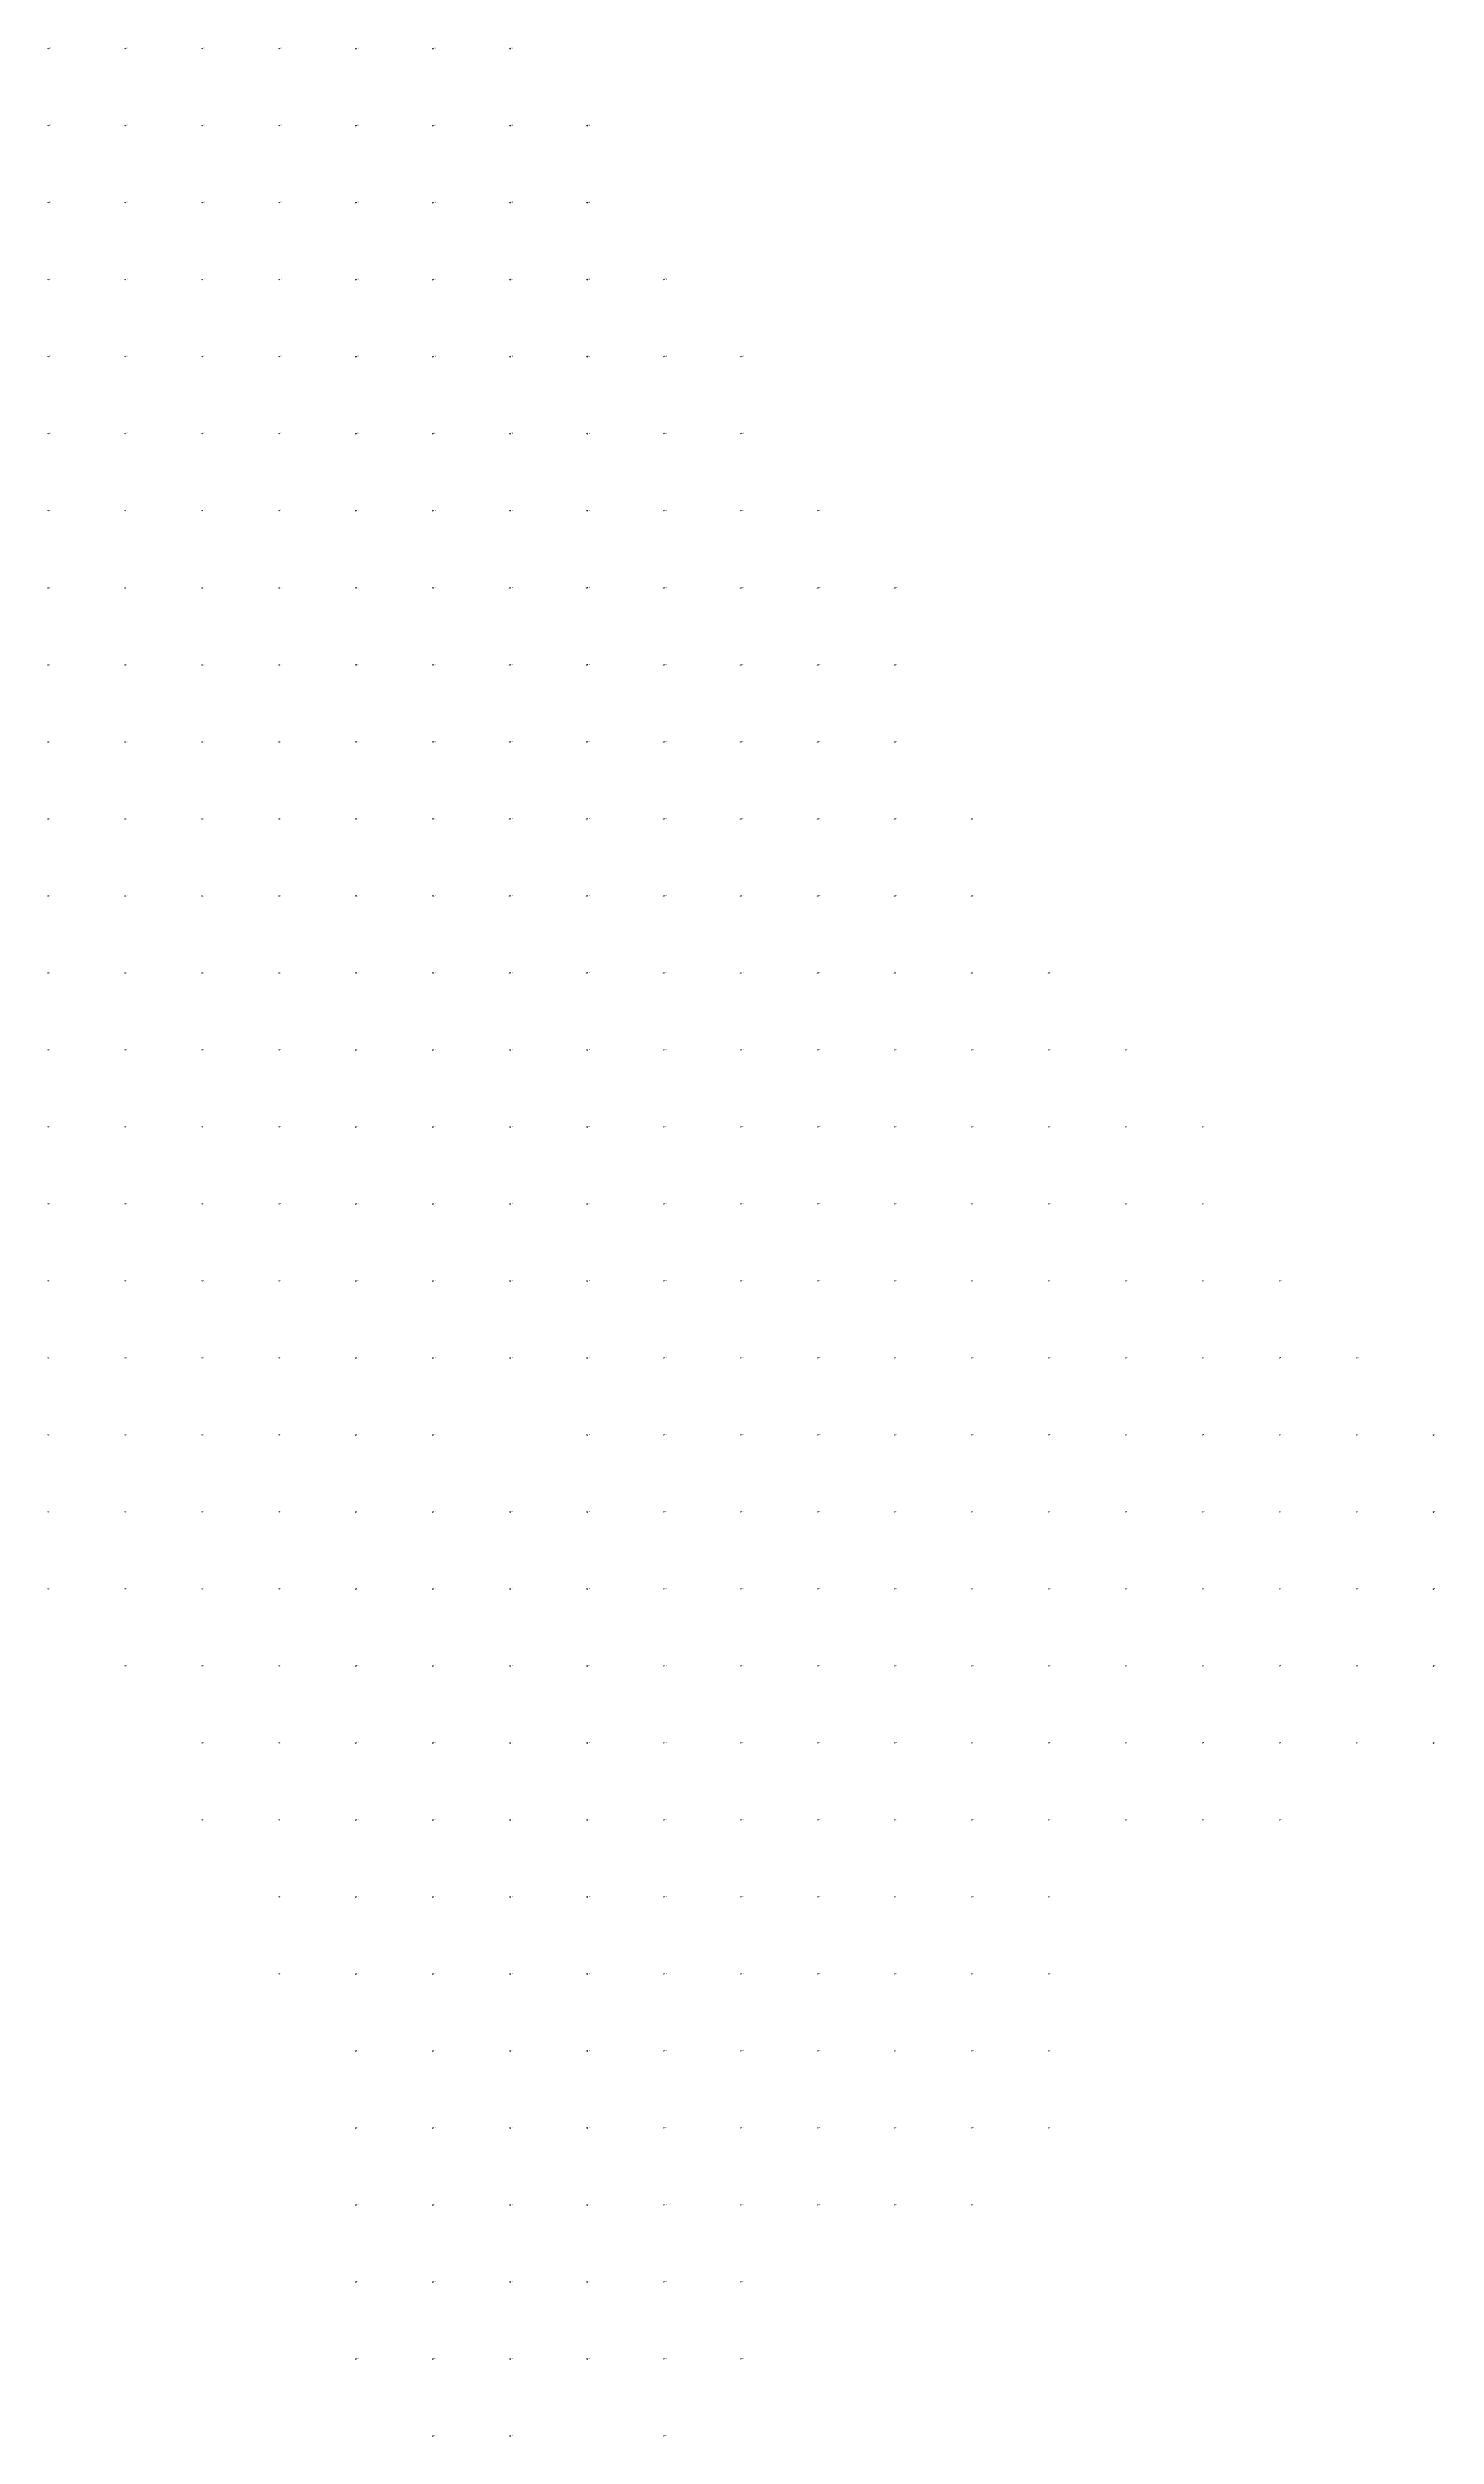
# Model space of a CAD drawing. Extents: x 509453 to 510064, y 5459426 to 5460067.
# Drawn here: x 509883.5 to 510063.8, y 5459426.5 to 5459736.6 of the extents above; entities that cross this region are included whole.
import ezdxf

# ---------------------------------------------------------------- set-up
doc = ezdxf.new("R2010")
doc.units = 0
doc.layers.add('Soundings', color=1, linetype='CONTINUOUS')

msp = doc.modelspace()

# ---------------------------------------------------------------- linework, layer by layer
at = {"layer": 'Soundings'}
for points in [[(509883.45, 5459736.45), (509883.5, 5459736.5), (509883.55, 5459736.45)], [(509893.45, 5459736.45), (509893.5, 5459736.5), (509893.55, 5459736.45)], [(509903.45, 5459736.45), (509903.5, 5459736.5), (509903.55, 5459736.45)], [(509913.45, 5459736.45), (509913.5, 5459736.5), (509913.55, 5459736.45)], [(509923.45, 5459736.45), (509923.5, 5459736.5), (509923.55, 5459736.45)], [(509933.45, 5459736.45), (509933.5, 5459736.5), (509933.55, 5459736.45)], [(509943.45, 5459736.45), (509943.5, 5459736.5), (509943.55, 5459736.45)], [(509883.45, 5459726.45), (509883.5, 5459726.5), (509883.55, 5459726.45)], [(509893.45, 5459726.45), (509893.5, 5459726.5), (509893.55, 5459726.45)], [(509903.45, 5459726.45), (509903.5, 5459726.5), (509903.55, 5459726.45)], [(509913.45, 5459726.45), (509913.5, 5459726.5), (509913.55, 5459726.45)], [(509923.45, 5459726.45), (509923.5, 5459726.5), (509923.55, 5459726.45)], [(509933.45, 5459726.45), (509933.5, 5459726.5), (509933.55, 5459726.45)], [(509943.45, 5459726.45), (509943.5, 5459726.5), (509943.55, 5459726.45)], [(509953.45, 5459726.45), (509953.5, 5459726.5), (509953.55, 5459726.45)], [(509883.45, 5459716.45), (509883.5, 5459716.5), (509883.55, 5459716.45)], [(509893.45, 5459716.45), (509893.5, 5459716.5), (509893.55, 5459716.45)], [(509903.45, 5459716.45), (509903.5, 5459716.5), (509903.55, 5459716.45)], [(509913.45, 5459716.45), (509913.5, 5459716.5), (509913.55, 5459716.45)], [(509923.45, 5459716.45), (509923.5, 5459716.5), (509923.55, 5459716.45)], [(509933.45, 5459716.45), (509933.5, 5459716.5), (509933.55, 5459716.45)], [(509943.45, 5459716.45), (509943.5, 5459716.5), (509943.55, 5459716.45)], [(509953.45, 5459716.45), (509953.5, 5459716.5), (509953.55, 5459716.45)], [(509883.45, 5459706.45), (509883.5, 5459706.5), (509883.55, 5459706.45)], [(509893.45, 5459706.45), (509893.5, 5459706.5), (509893.55, 5459706.45)], [(509903.45, 5459706.45), (509903.5, 5459706.5), (509903.55, 5459706.45)], [(509913.45, 5459706.45), (509913.5, 5459706.5), (509913.55, 5459706.45)], [(509923.45, 5459706.45), (509923.5, 5459706.5), (509923.55, 5459706.45)], [(509933.45, 5459706.45), (509933.5, 5459706.5), (509933.55, 5459706.45)], [(509943.45, 5459706.45), (509943.5, 5459706.5), (509943.55, 5459706.45)], [(509953.45, 5459706.45), (509953.5, 5459706.5), (509953.55, 5459706.45)], [(509963.45, 5459706.45), (509963.5, 5459706.5), (509963.55, 5459706.45)], [(509883.45, 5459696.45), (509883.5, 5459696.5), (509883.55, 5459696.45)], [(509893.45, 5459696.45), (509893.5, 5459696.5), (509893.55, 5459696.45)], [(509903.45, 5459696.45), (509903.5, 5459696.5), (509903.55, 5459696.45)], [(509913.45, 5459696.45), (509913.5, 5459696.5), (509913.55, 5459696.45)], [(509923.45, 5459696.45), (509923.5, 5459696.5), (509923.55, 5459696.45)], [(509933.45, 5459696.45), (509933.5, 5459696.5), (509933.55, 5459696.45)], [(509943.45, 5459696.45), (509943.5, 5459696.5), (509943.55, 5459696.45)], [(509953.45, 5459696.45), (509953.5, 5459696.5), (509953.55, 5459696.45)], [(509963.45, 5459696.45), (509963.5, 5459696.5), (509963.55, 5459696.45)], [(509973.45, 5459696.45), (509973.5, 5459696.5), (509973.55, 5459696.45)], [(509883.45, 5459686.45), (509883.5, 5459686.5), (509883.55, 5459686.45)], [(509893.45, 5459686.45), (509893.5, 5459686.5), (509893.55, 5459686.45)], [(509903.45, 5459686.45), (509903.5, 5459686.5), (509903.55, 5459686.45)], [(509913.45, 5459686.45), (509913.5, 5459686.5), (509913.55, 5459686.45)], [(509923.45, 5459686.45), (509923.5, 5459686.5), (509923.55, 5459686.45)], [(509933.45, 5459686.45), (509933.5, 5459686.5), (509933.55, 5459686.45)], [(509943.45, 5459686.45), (509943.5, 5459686.5), (509943.55, 5459686.45)], [(509953.45, 5459686.45), (509953.5, 5459686.5), (509953.55, 5459686.45)], [(509963.45, 5459686.45), (509963.5, 5459686.5), (509963.55, 5459686.45)], [(509973.45, 5459686.45), (509973.5, 5459686.5), (509973.55, 5459686.45)], [(509883.45, 5459676.45), (509883.5, 5459676.5), (509883.55, 5459676.45)], [(509893.45, 5459676.45), (509893.5, 5459676.5), (509893.55, 5459676.45)], [(509903.45, 5459676.45), (509903.5, 5459676.5), (509903.55, 5459676.45)], [(509913.45, 5459676.45), (509913.5, 5459676.5), (509913.55, 5459676.45)], [(509923.45, 5459676.45), (509923.5, 5459676.5), (509923.55, 5459676.45)], [(509933.45, 5459676.45), (509933.5, 5459676.5), (509933.55, 5459676.45)], [(509943.45, 5459676.45), (509943.5, 5459676.5), (509943.55, 5459676.45)], [(509953.45, 5459676.45), (509953.5, 5459676.5), (509953.55, 5459676.45)], [(509963.45, 5459676.45), (509963.5, 5459676.5), (509963.55, 5459676.45)], [(509973.45, 5459676.45), (509973.5, 5459676.5), (509973.55, 5459676.45)], [(509983.45, 5459676.45), (509983.5, 5459676.5), (509983.55, 5459676.45)], [(509883.45, 5459666.45), (509883.5, 5459666.5), (509883.55, 5459666.45)], [(509893.45, 5459666.45), (509893.5, 5459666.5), (509893.55, 5459666.45)], [(509903.45, 5459666.45), (509903.5, 5459666.5), (509903.55, 5459666.45)], [(509913.45, 5459666.45), (509913.5, 5459666.5), (509913.55, 5459666.45)], [(509923.45, 5459666.45), (509923.5, 5459666.5), (509923.55, 5459666.45)], [(509933.45, 5459666.45), (509933.5, 5459666.5), (509933.55, 5459666.45)], [(509943.45, 5459666.45), (509943.5, 5459666.5), (509943.55, 5459666.45)], [(509953.45, 5459666.45), (509953.5, 5459666.5), (509953.55, 5459666.45)], [(509963.45, 5459666.45), (509963.5, 5459666.5), (509963.55, 5459666.45)], [(509973.45, 5459666.45), (509973.5, 5459666.5), (509973.55, 5459666.45)], [(509983.45, 5459666.45), (509983.5, 5459666.5), (509983.55, 5459666.45)], [(509993.45, 5459666.45), (509993.5, 5459666.5), (509993.55, 5459666.45)], [(509883.45, 5459656.45), (509883.5, 5459656.5), (509883.55, 5459656.45)], [(509893.45, 5459656.45), (509893.5, 5459656.5), (509893.55, 5459656.45)], [(509903.45, 5459656.45), (509903.5, 5459656.5), (509903.55, 5459656.45)], [(509913.45, 5459656.45), (509913.5, 5459656.5), (509913.55, 5459656.45)], [(509923.45, 5459656.45), (509923.5, 5459656.5), (509923.55, 5459656.45)], [(509933.45, 5459656.45), (509933.5, 5459656.5), (509933.55, 5459656.45)], [(509943.45, 5459656.45), (509943.5, 5459656.5), (509943.55, 5459656.45)], [(509953.45, 5459656.45), (509953.5, 5459656.5), (509953.55, 5459656.45)], [(509963.45, 5459656.45), (509963.5, 5459656.5), (509963.55, 5459656.45)], [(509973.45, 5459656.45), (509973.5, 5459656.5), (509973.55, 5459656.45)], [(509983.45, 5459656.45), (509983.5, 5459656.5), (509983.55, 5459656.45)], [(509993.45, 5459656.45), (509993.5, 5459656.5), (509993.55, 5459656.45)], [(509883.45, 5459646.45), (509883.5, 5459646.5), (509883.55, 5459646.45)], [(509893.45, 5459646.45), (509893.5, 5459646.5), (509893.55, 5459646.45)], [(509903.45, 5459646.45), (509903.5, 5459646.5), (509903.55, 5459646.45)], [(509913.45, 5459646.45), (509913.5, 5459646.5), (509913.55, 5459646.45)], [(509923.45, 5459646.45), (509923.5, 5459646.5), (509923.55, 5459646.45)], [(509933.45, 5459646.45), (509933.5, 5459646.5), (509933.55, 5459646.45)], [(509943.45, 5459646.45), (509943.5, 5459646.5), (509943.55, 5459646.45)], [(509953.45, 5459646.45), (509953.5, 5459646.5), (509953.55, 5459646.45)], [(509963.45, 5459646.45), (509963.5, 5459646.5), (509963.55, 5459646.45)], [(509973.45, 5459646.45), (509973.5, 5459646.5), (509973.55, 5459646.45)], [(509983.45, 5459646.45), (509983.5, 5459646.5), (509983.55, 5459646.45)], [(509993.45, 5459646.45), (509993.5, 5459646.5), (509993.55, 5459646.45)], [(509883.45, 5459636.45), (509883.5, 5459636.5), (509883.55, 5459636.45)], [(509893.45, 5459636.45), (509893.5, 5459636.5), (509893.55, 5459636.45)], [(509903.45, 5459636.45), (509903.5, 5459636.5), (509903.55, 5459636.45)], [(509913.45, 5459636.45), (509913.5, 5459636.5), (509913.55, 5459636.45)], [(509923.45, 5459636.45), (509923.5, 5459636.5), (509923.55, 5459636.45)], [(509933.45, 5459636.45), (509933.5, 5459636.5), (509933.55, 5459636.45)], [(509943.45, 5459636.45), (509943.5, 5459636.5), (509943.55, 5459636.45)], [(509953.45, 5459636.45), (509953.5, 5459636.5), (509953.55, 5459636.45)], [(509963.45, 5459636.45), (509963.5, 5459636.5), (509963.55, 5459636.45)], [(509973.45, 5459636.45), (509973.5, 5459636.5), (509973.55, 5459636.45)], [(509983.45, 5459636.45), (509983.5, 5459636.5), (509983.55, 5459636.45)], [(509993.45, 5459636.45), (509993.5, 5459636.5), (509993.55, 5459636.45)], [(510003.45, 5459636.45), (510003.5, 5459636.5), (510003.55, 5459636.45)], [(509883.45, 5459626.45), (509883.5, 5459626.5), (509883.55, 5459626.45)], [(509893.45, 5459626.45), (509893.5, 5459626.5), (509893.55, 5459626.45)], [(509903.45, 5459626.45), (509903.5, 5459626.5), (509903.55, 5459626.45)], [(509913.45, 5459626.45), (509913.5, 5459626.5), (509913.55, 5459626.45)], [(509923.45, 5459626.45), (509923.5, 5459626.5), (509923.55, 5459626.45)], [(509933.45, 5459626.45), (509933.5, 5459626.5), (509933.55, 5459626.45)], [(509943.45, 5459626.45), (509943.5, 5459626.5), (509943.55, 5459626.45)], [(509953.45, 5459626.45), (509953.5, 5459626.5), (509953.55, 5459626.45)], [(509963.45, 5459626.45), (509963.5, 5459626.5), (509963.55, 5459626.45)], [(509973.45, 5459626.45), (509973.5, 5459626.5), (509973.55, 5459626.45)], [(509983.45, 5459626.45), (509983.5, 5459626.5), (509983.55, 5459626.45)], [(509993.45, 5459626.45), (509993.5, 5459626.5), (509993.55, 5459626.45)], [(510003.45, 5459626.45), (510003.5, 5459626.5), (510003.55, 5459626.45)], [(509883.45, 5459616.45), (509883.5, 5459616.5), (509883.55, 5459616.45)], [(509893.45, 5459616.45), (509893.5, 5459616.5), (509893.55, 5459616.45)], [(509903.45, 5459616.45), (509903.5, 5459616.5), (509903.55, 5459616.45)], [(509913.45, 5459616.45), (509913.5, 5459616.5), (509913.55, 5459616.45)], [(509923.45, 5459616.45), (509923.5, 5459616.5), (509923.55, 5459616.45)], [(509933.45, 5459616.45), (509933.5, 5459616.5), (509933.55, 5459616.45)], [(509943.45, 5459616.45), (509943.5, 5459616.5), (509943.55, 5459616.45)], [(509953.45, 5459616.45), (509953.5, 5459616.5), (509953.55, 5459616.45)], [(509963.45, 5459616.45), (509963.5, 5459616.5), (509963.55, 5459616.45)], [(509973.45, 5459616.45), (509973.5, 5459616.5), (509973.55, 5459616.45)], [(509983.45, 5459616.45), (509983.5, 5459616.5), (509983.55, 5459616.45)], [(509993.45, 5459616.45), (509993.5, 5459616.5), (509993.55, 5459616.45)], [(510003.45, 5459616.45), (510003.5, 5459616.5), (510003.55, 5459616.45)], [(510013.45, 5459616.45), (510013.5, 5459616.5), (510013.55, 5459616.45)], [(509883.45, 5459606.45), (509883.5, 5459606.5), (509883.55, 5459606.45)], [(509893.45, 5459606.45), (509893.5, 5459606.5), (509893.55, 5459606.45)], [(509903.45, 5459606.45), (509903.5, 5459606.5), (509903.55, 5459606.45)], [(509913.45, 5459606.45), (509913.5, 5459606.5), (509913.55, 5459606.45)], [(509923.45, 5459606.45), (509923.5, 5459606.5), (509923.55, 5459606.45)], [(509933.45, 5459606.45), (509933.5, 5459606.5), (509933.55, 5459606.45)], [(509943.45, 5459606.45), (509943.5, 5459606.5), (509943.55, 5459606.45)], [(509953.45, 5459606.45), (509953.5, 5459606.5), (509953.55, 5459606.45)], [(509963.45, 5459606.45), (509963.5, 5459606.5), (509963.55, 5459606.45)], [(509973.45, 5459606.45), (509973.5, 5459606.5), (509973.55, 5459606.45)], [(509983.45, 5459606.45), (509983.5, 5459606.5), (509983.55, 5459606.45)], [(509993.45, 5459606.45), (509993.5, 5459606.5), (509993.55, 5459606.45)], [(510003.45, 5459606.45), (510003.5, 5459606.5), (510003.55, 5459606.45)], [(510013.45, 5459606.45), (510013.5, 5459606.5), (510013.55, 5459606.45)], [(510023.45, 5459606.45), (510023.5, 5459606.5), (510023.55, 5459606.45)], [(509883.45, 5459596.45), (509883.5, 5459596.5), (509883.55, 5459596.45)], [(509893.45, 5459596.45), (509893.5, 5459596.5), (509893.55, 5459596.45)], [(509903.45, 5459596.45), (509903.5, 5459596.5), (509903.55, 5459596.45)], [(509913.45, 5459596.45), (509913.5, 5459596.5), (509913.55, 5459596.45)], [(509923.45, 5459596.45), (509923.5, 5459596.5), (509923.55, 5459596.45)], [(509933.45, 5459596.45), (509933.5, 5459596.5), (509933.55, 5459596.45)], [(509943.45, 5459596.45), (509943.5, 5459596.5), (509943.55, 5459596.45)], [(509953.45, 5459596.45), (509953.5, 5459596.5), (509953.55, 5459596.45)], [(509963.45, 5459596.45), (509963.5, 5459596.5), (509963.55, 5459596.45)], [(509973.45, 5459596.45), (509973.5, 5459596.5), (509973.55, 5459596.45)], [(509983.45, 5459596.45), (509983.5, 5459596.5), (509983.55, 5459596.45)], [(509993.45, 5459596.45), (509993.5, 5459596.5), (509993.55, 5459596.45)], [(510003.45, 5459596.45), (510003.5, 5459596.5), (510003.55, 5459596.45)], [(510013.45, 5459596.45), (510013.5, 5459596.5), (510013.55, 5459596.45)], [(510023.45, 5459596.45), (510023.5, 5459596.5), (510023.55, 5459596.45)], [(510033.45, 5459596.45), (510033.5, 5459596.5), (510033.55, 5459596.45)], [(509883.45, 5459586.45), (509883.5, 5459586.5), (509883.55, 5459586.45)], [(509893.45, 5459586.45), (509893.5, 5459586.5), (509893.55, 5459586.45)], [(509903.45, 5459586.45), (509903.5, 5459586.5), (509903.55, 5459586.45)], [(509913.45, 5459586.45), (509913.5, 5459586.5), (509913.55, 5459586.45)], [(509923.45, 5459586.45), (509923.5, 5459586.5), (509923.55, 5459586.45)], [(509933.45, 5459586.45), (509933.5, 5459586.5), (509933.55, 5459586.45)], [(509943.45, 5459586.45), (509943.5, 5459586.5), (509943.55, 5459586.45)], [(509953.45, 5459586.45), (509953.5, 5459586.5), (509953.55, 5459586.45)], [(509963.45, 5459586.45), (509963.5, 5459586.5), (509963.55, 5459586.45)], [(509973.45, 5459586.45), (509973.5, 5459586.5), (509973.55, 5459586.45)], [(509983.45, 5459586.45), (509983.5, 5459586.5), (509983.55, 5459586.45)], [(509993.45, 5459586.45), (509993.5, 5459586.5), (509993.55, 5459586.45)], [(510003.45, 5459586.45), (510003.5, 5459586.5), (510003.55, 5459586.45)], [(510013.45, 5459586.45), (510013.5, 5459586.5), (510013.55, 5459586.45)], [(510023.45, 5459586.45), (510023.5, 5459586.5), (510023.55, 5459586.45)], [(510033.45, 5459586.45), (510033.5, 5459586.5), (510033.55, 5459586.45)], [(509883.45, 5459576.45), (509883.5, 5459576.5), (509883.55, 5459576.45)], [(509893.45, 5459576.45), (509893.5, 5459576.5), (509893.55, 5459576.45)], [(509903.45, 5459576.45), (509903.5, 5459576.5), (509903.55, 5459576.45)], [(509913.45, 5459576.45), (509913.5, 5459576.5), (509913.55, 5459576.45)], [(509923.45, 5459576.45), (509923.5, 5459576.5), (509923.55, 5459576.45)], [(509933.45, 5459576.45), (509933.5, 5459576.5), (509933.55, 5459576.45)], [(509943.45, 5459576.45), (509943.5, 5459576.5), (509943.55, 5459576.45)], [(509953.45, 5459576.45), (509953.5, 5459576.5), (509953.55, 5459576.45)], [(509963.45, 5459576.45), (509963.5, 5459576.5), (509963.55, 5459576.45)], [(509973.45, 5459576.45), (509973.5, 5459576.5), (509973.55, 5459576.45)], [(509983.45, 5459576.45), (509983.5, 5459576.5), (509983.55, 5459576.45)], [(509993.45, 5459576.45), (509993.5, 5459576.5), (509993.55, 5459576.45)], [(510003.45, 5459576.45), (510003.5, 5459576.5), (510003.55, 5459576.45)], [(510013.45, 5459576.45), (510013.5, 5459576.5), (510013.55, 5459576.45)], [(510023.45, 5459576.45), (510023.5, 5459576.5), (510023.55, 5459576.45)], [(510033.45, 5459576.45), (510033.5, 5459576.5), (510033.55, 5459576.45)], [(510043.45, 5459576.45), (510043.5, 5459576.5), (510043.55, 5459576.45)], [(509883.45, 5459566.45), (509883.5, 5459566.5), (509883.55, 5459566.45)], [(509893.45, 5459566.45), (509893.5, 5459566.5), (509893.55, 5459566.45)], [(509903.45, 5459566.45), (509903.5, 5459566.5), (509903.55, 5459566.45)], [(509913.45, 5459566.45), (509913.5, 5459566.5), (509913.55, 5459566.45)], [(509923.45, 5459566.45), (509923.5, 5459566.5), (509923.55, 5459566.45)], [(509933.45, 5459566.45), (509933.5, 5459566.5), (509933.55, 5459566.45)], [(509943.45, 5459566.45), (509943.5, 5459566.5), (509943.55, 5459566.45)], [(509953.45, 5459566.45), (509953.5, 5459566.5), (509953.55, 5459566.45)], [(509963.45, 5459566.45), (509963.5, 5459566.5), (509963.55, 5459566.45)], [(509973.45, 5459566.45), (509973.5, 5459566.5), (509973.55, 5459566.45)], [(509983.45, 5459566.45), (509983.5, 5459566.5), (509983.55, 5459566.45)], [(509993.45, 5459566.45), (509993.5, 5459566.5), (509993.55, 5459566.45)], [(510003.45, 5459566.45), (510003.5, 5459566.5), (510003.55, 5459566.45)], [(510013.45, 5459566.45), (510013.5, 5459566.5), (510013.55, 5459566.45)], [(510023.45, 5459566.45), (510023.5, 5459566.5), (510023.55, 5459566.45)], [(510033.45, 5459566.45), (510033.5, 5459566.5), (510033.55, 5459566.45)], [(510043.45, 5459566.45), (510043.5, 5459566.5), (510043.55, 5459566.45)], [(510053.45, 5459566.45), (510053.5, 5459566.5), (510053.55, 5459566.45)], [(509883.45, 5459556.45), (509883.5, 5459556.5), (509883.55, 5459556.45)], [(509893.45, 5459556.45), (509893.5, 5459556.5), (509893.55, 5459556.45)], [(509903.45, 5459556.45), (509903.5, 5459556.5), (509903.55, 5459556.45)], [(509913.45, 5459556.45), (509913.5, 5459556.5), (509913.55, 5459556.45)], [(509923.45, 5459556.45), (509923.5, 5459556.5), (509923.55, 5459556.45)], [(509933.45, 5459556.45), (509933.5, 5459556.5), (509933.55, 5459556.45)], [(509953.45, 5459556.45), (509953.5, 5459556.5), (509953.55, 5459556.45)], [(509963.45, 5459556.45), (509963.5, 5459556.5), (509963.55, 5459556.45)], [(509973.45, 5459556.45), (509973.5, 5459556.5), (509973.55, 5459556.45)], [(509983.45, 5459556.45), (509983.5, 5459556.5), (509983.55, 5459556.45)], [(509993.45, 5459556.45), (509993.5, 5459556.5), (509993.55, 5459556.45)], [(510003.45, 5459556.45), (510003.5, 5459556.5), (510003.55, 5459556.45)], [(510013.45, 5459556.45), (510013.5, 5459556.5), (510013.55, 5459556.45)], [(510023.45, 5459556.45), (510023.5, 5459556.5), (510023.55, 5459556.45)], [(510033.45, 5459556.45), (510033.5, 5459556.5), (510033.55, 5459556.45)], [(510043.45, 5459556.45), (510043.5, 5459556.5), (510043.55, 5459556.45)], [(510053.45, 5459556.45), (510053.5, 5459556.5), (510053.55, 5459556.45)], [(510063.45, 5459556.45), (510063.5, 5459556.5), (510063.55, 5459556.45)], [(509883.45, 5459546.45), (509883.5, 5459546.5), (509883.55, 5459546.45)], [(509893.45, 5459546.45), (509893.5, 5459546.5), (509893.55, 5459546.45)], [(509903.45, 5459546.45), (509903.5, 5459546.5), (509903.55, 5459546.45)], [(509913.45, 5459546.45), (509913.5, 5459546.5), (509913.55, 5459546.45)], [(509923.45, 5459546.45), (509923.5, 5459546.5), (509923.55, 5459546.45)], [(509933.45, 5459546.45), (509933.5, 5459546.5), (509933.55, 5459546.45)], [(509943.45, 5459546.45), (509943.5, 5459546.5), (509943.55, 5459546.45)], [(509953.45, 5459546.45), (509953.5, 5459546.5), (509953.55, 5459546.45)], [(509963.45, 5459546.45), (509963.5, 5459546.5), (509963.55, 5459546.45)], [(509973.45, 5459546.45), (509973.5, 5459546.5), (509973.55, 5459546.45)], [(509983.45, 5459546.45), (509983.5, 5459546.5), (509983.55, 5459546.45)], [(509993.45, 5459546.45), (509993.5, 5459546.5), (509993.55, 5459546.45)], [(510003.45, 5459546.45), (510003.5, 5459546.5), (510003.55, 5459546.45)], [(510013.45, 5459546.45), (510013.5, 5459546.5), (510013.55, 5459546.45)], [(510023.45, 5459546.45), (510023.5, 5459546.5), (510023.55, 5459546.45)], [(510033.45, 5459546.45), (510033.5, 5459546.5), (510033.55, 5459546.45)], [(510043.45, 5459546.45), (510043.5, 5459546.5), (510043.55, 5459546.45)], [(510053.45, 5459546.45), (510053.5, 5459546.5), (510053.55, 5459546.45)], [(510063.45, 5459546.45), (510063.5, 5459546.5), (510063.55, 5459546.45)], [(509883.45, 5459536.45), (509883.5, 5459536.5), (509883.55, 5459536.45)], [(509893.45, 5459536.45), (509893.5, 5459536.5), (509893.55, 5459536.45)], [(509903.45, 5459536.45), (509903.5, 5459536.5), (509903.55, 5459536.45)], [(509913.45, 5459536.45), (509913.5, 5459536.5), (509913.55, 5459536.45)], [(509923.45, 5459536.45), (509923.5, 5459536.5), (509923.55, 5459536.45)], [(509933.45, 5459536.45), (509933.5, 5459536.5), (509933.55, 5459536.45)], [(509943.45, 5459536.45), (509943.5, 5459536.5), (509943.55, 5459536.45)], [(509953.45, 5459536.45), (509953.5, 5459536.5), (509953.55, 5459536.45)], [(509963.45, 5459536.45), (509963.5, 5459536.5), (509963.55, 5459536.45)], [(509973.45, 5459536.45), (509973.5, 5459536.5), (509973.55, 5459536.45)], [(509983.45, 5459536.45), (509983.5, 5459536.5), (509983.55, 5459536.45)], [(509993.45, 5459536.45), (509993.5, 5459536.5), (509993.55, 5459536.45)], [(510003.45, 5459536.45), (510003.5, 5459536.5), (510003.55, 5459536.45)], [(510013.45, 5459536.45), (510013.5, 5459536.5), (510013.55, 5459536.45)], [(510023.45, 5459536.45), (510023.5, 5459536.5), (510023.55, 5459536.45)], [(510033.45, 5459536.45), (510033.5, 5459536.5), (510033.55, 5459536.45)], [(510043.45, 5459536.45), (510043.5, 5459536.5), (510043.55, 5459536.45)], [(510053.45, 5459536.45), (510053.5, 5459536.5), (510053.55, 5459536.45)], [(510063.45, 5459536.45), (510063.5, 5459536.5), (510063.55, 5459536.45)], [(509893.45, 5459526.45), (509893.5, 5459526.5), (509893.55, 5459526.45)], [(509903.45, 5459526.45), (509903.5, 5459526.5), (509903.55, 5459526.45)], [(509913.45, 5459526.45), (509913.5, 5459526.5), (509913.55, 5459526.45)], [(509923.45, 5459526.45), (509923.5, 5459526.5), (509923.55, 5459526.45)], [(509933.45, 5459526.45), (509933.5, 5459526.5), (509933.55, 5459526.45)], [(509943.45, 5459526.45), (509943.5, 5459526.5), (509943.55, 5459526.45)], [(509953.45, 5459526.45), (509953.5, 5459526.5), (509953.55, 5459526.45)], [(509963.45, 5459526.45), (509963.5, 5459526.5), (509963.55, 5459526.45)], [(509973.45, 5459526.45), (509973.5, 5459526.5), (509973.55, 5459526.45)], [(509983.45, 5459526.45), (509983.5, 5459526.5), (509983.55, 5459526.45)], [(509993.45, 5459526.45), (509993.5, 5459526.5), (509993.55, 5459526.45)], [(510003.45, 5459526.45), (510003.5, 5459526.5), (510003.55, 5459526.45)], [(510013.45, 5459526.45), (510013.5, 5459526.5), (510013.55, 5459526.45)], [(510023.45, 5459526.45), (510023.5, 5459526.5), (510023.55, 5459526.45)], [(510033.45, 5459526.45), (510033.5, 5459526.5), (510033.55, 5459526.45)], [(510043.45, 5459526.45), (510043.5, 5459526.5), (510043.55, 5459526.45)], [(510053.45, 5459526.45), (510053.5, 5459526.5), (510053.55, 5459526.45)], [(510063.45, 5459526.45), (510063.5, 5459526.5), (510063.55, 5459526.45)], [(509903.45, 5459516.45), (509903.5, 5459516.5), (509903.55, 5459516.45)], [(509913.45, 5459516.45), (509913.5, 5459516.5), (509913.55, 5459516.45)], [(509923.45, 5459516.45), (509923.5, 5459516.5), (509923.55, 5459516.45)], [(509933.45, 5459516.45), (509933.5, 5459516.5), (509933.55, 5459516.45)], [(509943.45, 5459516.45), (509943.5, 5459516.5), (509943.55, 5459516.45)], [(509953.45, 5459516.45), (509953.5, 5459516.5), (509953.55, 5459516.45)], [(509963.45, 5459516.45), (509963.5, 5459516.5), (509963.55, 5459516.45)], [(509973.45, 5459516.45), (509973.5, 5459516.5), (509973.55, 5459516.45)], [(509983.45, 5459516.45), (509983.5, 5459516.5), (509983.55, 5459516.45)], [(509993.45, 5459516.45), (509993.5, 5459516.5), (509993.55, 5459516.45)], [(510003.45, 5459516.45), (510003.5, 5459516.5), (510003.55, 5459516.45)], [(510013.45, 5459516.45), (510013.5, 5459516.5), (510013.55, 5459516.45)], [(510023.45, 5459516.45), (510023.5, 5459516.5), (510023.55, 5459516.45)], [(510033.45, 5459516.45), (510033.5, 5459516.5), (510033.55, 5459516.45)], [(510043.45, 5459516.45), (510043.5, 5459516.5), (510043.55, 5459516.45)], [(510053.45, 5459516.45), (510053.5, 5459516.5), (510053.55, 5459516.45)], [(510063.45, 5459516.45), (510063.5, 5459516.5), (510063.55, 5459516.45)], [(509903.45, 5459506.45), (509903.5, 5459506.5), (509903.55, 5459506.45)], [(509913.45, 5459506.45), (509913.5, 5459506.5), (509913.55, 5459506.45)], [(509923.45, 5459506.45), (509923.5, 5459506.5), (509923.55, 5459506.45)], [(509933.45, 5459506.45), (509933.5, 5459506.5), (509933.55, 5459506.45)], [(509943.45, 5459506.45), (509943.5, 5459506.5), (509943.55, 5459506.45)], [(509953.45, 5459506.45), (509953.5, 5459506.5), (509953.55, 5459506.45)], [(509963.45, 5459506.45), (509963.5, 5459506.5), (509963.55, 5459506.45)], [(509973.45, 5459506.45), (509973.5, 5459506.5), (509973.55, 5459506.45)], [(509983.45, 5459506.45), (509983.5, 5459506.5), (509983.55, 5459506.45)], [(509993.45, 5459506.45), (509993.5, 5459506.5), (509993.55, 5459506.45)], [(510003.45, 5459506.45), (510003.5, 5459506.5), (510003.55, 5459506.45)], [(510013.45, 5459506.45), (510013.5, 5459506.5), (510013.55, 5459506.45)], [(510023.45, 5459506.45), (510023.5, 5459506.5), (510023.55, 5459506.45)], [(510033.45, 5459506.45), (510033.5, 5459506.5), (510033.55, 5459506.45)], [(510043.45, 5459506.45), (510043.5, 5459506.5), (510043.55, 5459506.45)], [(509913.45, 5459496.45), (509913.5, 5459496.5), (509913.55, 5459496.45)], [(509923.45, 5459496.45), (509923.5, 5459496.5), (509923.55, 5459496.45)], [(509933.45, 5459496.45), (509933.5, 5459496.5), (509933.55, 5459496.45)], [(509943.45, 5459496.45), (509943.5, 5459496.5), (509943.55, 5459496.45)], [(509953.45, 5459496.45), (509953.5, 5459496.5), (509953.55, 5459496.45)], [(509963.45, 5459496.45), (509963.5, 5459496.5), (509963.55, 5459496.45)], [(509973.45, 5459496.45), (509973.5, 5459496.5), (509973.55, 5459496.45)], [(509983.45, 5459496.45), (509983.5, 5459496.5), (509983.55, 5459496.45)], [(509993.45, 5459496.45), (509993.5, 5459496.5), (509993.55, 5459496.45)], [(510003.45, 5459496.45), (510003.5, 5459496.5), (510003.55, 5459496.45)], [(510013.45, 5459496.45), (510013.5, 5459496.5), (510013.55, 5459496.45)], [(509913.45, 5459486.45), (509913.5, 5459486.5), (509913.55, 5459486.45)], [(509923.45, 5459486.45), (509923.5, 5459486.5), (509923.55, 5459486.45)], [(509933.45, 5459486.45), (509933.5, 5459486.5), (509933.55, 5459486.45)], [(509943.45, 5459486.45), (509943.5, 5459486.5), (509943.55, 5459486.45)], [(509953.45, 5459486.45), (509953.5, 5459486.5), (509953.55, 5459486.45)], [(509963.45, 5459486.45), (509963.5, 5459486.5), (509963.55, 5459486.45)], [(509973.45, 5459486.45), (509973.5, 5459486.5), (509973.55, 5459486.45)], [(509983.45, 5459486.45), (509983.5, 5459486.5), (509983.55, 5459486.45)], [(509993.45, 5459486.45), (509993.5, 5459486.5), (509993.55, 5459486.45)], [(510003.45, 5459486.45), (510003.5, 5459486.5), (510003.55, 5459486.45)], [(510013.45, 5459486.45), (510013.5, 5459486.5), (510013.55, 5459486.45)], [(509923.45, 5459476.45), (509923.5, 5459476.5), (509923.55, 5459476.45)], [(509933.45, 5459476.45), (509933.5, 5459476.5), (509933.55, 5459476.45)], [(509943.45, 5459476.45), (509943.5, 5459476.5), (509943.55, 5459476.45)], [(509953.45, 5459476.45), (509953.5, 5459476.5), (509953.55, 5459476.45)], [(509963.45, 5459476.45), (509963.5, 5459476.5), (509963.55, 5459476.45)], [(509973.45, 5459476.45), (509973.5, 5459476.5), (509973.55, 5459476.45)], [(509983.45, 5459476.45), (509983.5, 5459476.5), (509983.55, 5459476.45)], [(509993.45, 5459476.45), (509993.5, 5459476.5), (509993.55, 5459476.45)], [(510003.45, 5459476.45), (510003.5, 5459476.5), (510003.55, 5459476.45)], [(510013.45, 5459476.45), (510013.5, 5459476.5), (510013.55, 5459476.45)], [(509923.45, 5459466.45), (509923.5, 5459466.5), (509923.55, 5459466.45)], [(509933.45, 5459466.45), (509933.5, 5459466.5), (509933.55, 5459466.45)], [(509943.45, 5459466.45), (509943.5, 5459466.5), (509943.55, 5459466.45)], [(509953.45, 5459466.45), (509953.5, 5459466.5), (509953.55, 5459466.45)], [(509963.45, 5459466.45), (509963.5, 5459466.5), (509963.55, 5459466.45)], [(509973.45, 5459466.45), (509973.5, 5459466.5), (509973.55, 5459466.45)], [(509983.45, 5459466.45), (509983.5, 5459466.5), (509983.55, 5459466.45)], [(509993.45, 5459466.45), (509993.5, 5459466.5), (509993.55, 5459466.45)], [(510003.45, 5459466.45), (510003.5, 5459466.5), (510003.55, 5459466.45)], [(510013.45, 5459466.45), (510013.5, 5459466.5), (510013.55, 5459466.45)], [(509923.45, 5459456.45), (509923.5, 5459456.5), (509923.55, 5459456.45)], [(509933.45, 5459456.45), (509933.5, 5459456.5), (509933.55, 5459456.45)], [(509943.45, 5459456.45), (509943.5, 5459456.5), (509943.55, 5459456.45)], [(509953.45, 5459456.45), (509953.5, 5459456.5), (509953.55, 5459456.45)], [(509963.45, 5459456.45), (509963.5, 5459456.5), (509963.55, 5459456.45)], [(509973.45, 5459456.45), (509973.5, 5459456.5), (509973.55, 5459456.45)], [(509983.45, 5459456.45), (509983.5, 5459456.5), (509983.55, 5459456.45)], [(509993.45, 5459456.45), (509993.5, 5459456.5), (509993.55, 5459456.45)], [(510003.45, 5459456.45), (510003.5, 5459456.5), (510003.55, 5459456.45)], [(509923.45, 5459446.45), (509923.5, 5459446.5), (509923.55, 5459446.45)], [(509933.45, 5459446.45), (509933.5, 5459446.5), (509933.55, 5459446.45)], [(509943.45, 5459446.45), (509943.5, 5459446.5), (509943.55, 5459446.45)], [(509953.45, 5459446.45), (509953.5, 5459446.5), (509953.55, 5459446.45)], [(509963.45, 5459446.45), (509963.5, 5459446.5), (509963.55, 5459446.45)], [(509973.45, 5459446.45), (509973.5, 5459446.5), (509973.55, 5459446.45)], [(509923.45, 5459436.45), (509923.5, 5459436.5), (509923.55, 5459436.45)], [(509933.45, 5459436.45), (509933.5, 5459436.5), (509933.55, 5459436.45)], [(509943.45, 5459436.45), (509943.5, 5459436.5), (509943.55, 5459436.45)], [(509953.45, 5459436.45), (509953.5, 5459436.5), (509953.55, 5459436.45)], [(509963.45, 5459436.45), (509963.5, 5459436.5), (509963.55, 5459436.45)], [(509973.45, 5459436.45), (509973.5, 5459436.5), (509973.55, 5459436.45)], [(509933.45, 5459426.45), (509933.5, 5459426.5), (509933.55, 5459426.45)], [(509943.45, 5459426.45), (509943.5, 5459426.5), (509943.55, 5459426.45)], [(509963.45, 5459426.45), (509963.5, 5459426.5), (509963.55, 5459426.45)]]:
    msp.add_lwpolyline(points, dxfattribs=at)

# ---------------------------------------------------------------- texts
for s, p in [('14.70', (509883.5, 5459736.5, 14.7)), ('14.80', (509893.5, 5459736.5, 14.8)), ('14.55', (509903.5, 5459736.5, 14.55)), ('14.30', (509913.5, 5459736.5, 14.3)), ('14.45', (509923.5, 5459736.5, 14.45)), ('14.70', (509933.5, 5459736.5, 14.7)), ('12.50', (509943.5, 5459736.5, 12.5)), ('14.65', (509883.5, 5459726.5, 14.65)), ('14.85', (509893.5, 5459726.5, 14.85)), ('14.70', (509903.5, 5459726.5, 14.7)), ('14.55', (509913.5, 5459726.5, 14.55)), ('14.35', (509923.5, 5459726.5, 14.35)), ('14.20', (509933.5, 5459726.5, 14.2)), ('12.25', (509943.5, 5459726.5, 12.25)), ('11.95', (509953.5, 5459726.5, 11.95)), ('14.85', (509883.5, 5459716.5, 14.85)), ('14.60', (509893.5, 5459716.5, 14.6)), ('14.35', (509903.5, 5459716.5, 14.35)), ('14.60', (509913.5, 5459716.5, 14.6)), ('14.50', (509923.5, 5459716.5, 14.5)), ('14.25', (509933.5, 5459716.5, 14.25)), ('12.65', (509943.5, 5459716.5, 12.65)), ('11.65', (509953.5, 5459716.5, 11.65)), ('14.45', (509883.5, 5459706.5, 14.45)), ('14.45', (509893.5, 5459706.5, 14.45)), ('14.45', (509903.5, 5459706.5, 14.45)), ('14.40', (509913.5, 5459706.5, 14.4)), ('14.55', (509923.5, 5459706.5, 14.55)), ('12.30', (509933.5, 5459706.5, 12.3)), ('12.30', (509943.5, 5459706.5, 12.3)), ('11.85', (509953.5, 5459706.5, 11.85)), ('11.75', (509963.5, 5459706.5, 11.75)), ('14.70', (509883.5, 5459696.5, 14.7)), ('14.35', (509893.5, 5459696.5, 14.35)), ('14.80', (509903.5, 5459696.5, 14.8)), ('14.50', (509913.5, 5459696.5, 14.5)), ('14.10', (509923.5, 5459696.5, 14.1)), ('12.95', (509933.5, 5459696.5, 12.95)), ('12.15', (509943.5, 5459696.5, 12.15)), ('11.60', (509953.5, 5459696.5, 11.6)), ('11.65', (509963.5, 5459696.5, 11.65)), ('11.65', (509973.5, 5459696.5, 11.65)), ('14.45', (509883.5, 5459686.5, 14.45)), ('14.50', (509893.5, 5459686.5, 14.5)), ('14.60', (509903.5, 5459686.5, 14.6)), ('14.50', (509913.5, 5459686.5, 14.5)), ('14.15', (509923.5, 5459686.5, 14.15)), ('12.10', (509933.5, 5459686.5, 12.1)), ('11.45', (509943.5, 5459686.5, 11.45)), ('12.10', (509953.5, 5459686.5, 12.1)), ('11.60', (509963.5, 5459686.5, 11.6)), ('11.65', (509973.5, 5459686.5, 11.65)), ('14.75', (509883.5, 5459676.5, 14.75)), ('14.25', (509893.5, 5459676.5, 14.25)), ('14.45', (509903.5, 5459676.5, 14.45)), ('14.80', (509913.5, 5459676.5, 14.8)), ('14.35', (509923.5, 5459676.5, 14.35)), ('13.05', (509933.5, 5459676.5, 13.05)), ('11.90', (509943.5, 5459676.5, 11.9)), ('11.80', (509953.5, 5459676.5, 11.8)), ('11.85', (509963.5, 5459676.5, 11.85)), ('11.60', (509973.5, 5459676.5, 11.6)), ('11.55', (509983.5, 5459676.5, 11.55)), ('14.60', (509883.5, 5459666.5, 14.6)), ('14.90', (509893.5, 5459666.5, 14.9)), ('14.30', (509903.5, 5459666.5, 14.3)), ('14.35', (509913.5, 5459666.5, 14.35)), ('14.45', (509923.5, 5459666.5, 14.45)), ('13.40', (509933.5, 5459666.5, 13.4)), ('12.25', (509943.5, 5459666.5, 12.25)), ('11.90', (509953.5, 5459666.5, 11.9)), ('11.95', (509963.5, 5459666.5, 11.95)), ('11.50', (509973.5, 5459666.5, 11.5)), ('11.60', (509983.5, 5459666.5, 11.6)), ('12.05', (509993.5, 5459666.5, 12.05)), ('14.25', (509883.5, 5459656.5, 14.25)), ('15.50', (509893.5, 5459656.5, 15.5)), ('14.75', (509903.5, 5459656.5, 14.75)), ('14.25', (509913.5, 5459656.5, 14.25)), ('14.10', (509923.5, 5459656.5, 14.1)), ('13.60', (509933.5, 5459656.5, 13.6)), ('12.70', (509943.5, 5459656.5, 12.7)), ('11.90', (509953.5, 5459656.5, 11.9)), ('11.55', (509963.5, 5459656.5, 11.55)), ('11.95', (509973.5, 5459656.5, 11.95)), ('11.65', (509983.5, 5459656.5, 11.65)), ('12.00', (509993.5, 5459656.5, 12)), ('15.00', (509883.5, 5459646.5, 15)), ('14.45', (509893.5, 5459646.5, 14.45)), ('14.25', (509903.5, 5459646.5, 14.25)), ('14.70', (509913.5, 5459646.5, 14.7)), ('13.60', (509923.5, 5459646.5, 13.6)), ('13.15', (509933.5, 5459646.5, 13.15)), ('12.50', (509943.5, 5459646.5, 12.5)), ('12.45', (509953.5, 5459646.5, 12.45)), ('11.90', (509963.5, 5459646.5, 11.9)), ('11.95', (509973.5, 5459646.5, 11.95)), ('11.85', (509983.5, 5459646.5, 11.85)), ('11.60', (509993.5, 5459646.5, 11.6)), ('15.15', (509883.5, 5459636.5, 15.15)), ('14.70', (509893.5, 5459636.5, 14.7)), ('14.70', (509903.5, 5459636.5, 14.7)), ('14.50', (509913.5, 5459636.5, 14.5)), ('13.80', (509923.5, 5459636.5, 13.8)), ('12.50', (509933.5, 5459636.5, 12.5)), ('12.20', (509943.5, 5459636.5, 12.2)), ('12.30', (509953.5, 5459636.5, 12.3)), ('11.85', (509963.5, 5459636.5, 11.85)), ('11.55', (509973.5, 5459636.5, 11.55)), ('11.60', (509983.5, 5459636.5, 11.6)), ('11.25', (509993.5, 5459636.5, 11.25)), ('11.40', (510003.5, 5459636.5, 11.4)), ('15.05', (509883.5, 5459626.5, 15.05)), ('14.55', (509893.5, 5459626.5, 14.55)), ('14.80', (509903.5, 5459626.5, 14.8)), ('13.70', (509913.5, 5459626.5, 13.7)), ('14.35', (509923.5, 5459626.5, 14.35)), ('13.00', (509933.5, 5459626.5, 13)), ('12.00', (509943.5, 5459626.5, 12)), ('12.15', (509953.5, 5459626.5, 12.15)), ('11.80', (509963.5, 5459626.5, 11.8)), ('11.75', (509973.5, 5459626.5, 11.75)), ('11.85', (509983.5, 5459626.5, 11.85)), ('11.50', (509993.5, 5459626.5, 11.5)), ('11.50', (510003.5, 5459626.5, 11.5)), ('14.75', (509883.5, 5459616.5, 14.75)), ('14.70', (509893.5, 5459616.5, 14.7)), ('15.05', (509903.5, 5459616.5, 15.05)), ('13.85', (509913.5, 5459616.5, 13.85)), ('12.85', (509923.5, 5459616.5, 12.85)), ('12.85', (509933.5, 5459616.5, 12.85)), ('12.35', (509943.5, 5459616.5, 12.35)), ('12.05', (509953.5, 5459616.5, 12.05)), ('12.45', (509963.5, 5459616.5, 12.45)), ('12.10', (509973.5, 5459616.5, 12.1)), ('11.55', (509983.5, 5459616.5, 11.55)), ('11.45', (509993.5, 5459616.5, 11.45)), ('11.40', (510003.5, 5459616.5, 11.4)), ('11.40', (510013.5, 5459616.5, 11.4)), ('14.55', (509883.5, 5459606.5, 14.55)), ('14.45', (509893.5, 5459606.5, 14.45)), ('15.10', (509903.5, 5459606.5, 15.1)), ('14.10', (509913.5, 5459606.5, 14.1)), ('13.05', (509923.5, 5459606.5, 13.05)), ('12.80', (509933.5, 5459606.5, 12.8)), ('12.55', (509943.5, 5459606.5, 12.55)), ('12.10', (509953.5, 5459606.5, 12.1)), ('12.00', (509963.5, 5459606.5, 12)), ('11.70', (509973.5, 5459606.5, 11.7)), ('11.60', (509983.5, 5459606.5, 11.6)), ('11.45', (509993.5, 5459606.5, 11.45)), ('11.40', (510003.5, 5459606.5, 11.4)), ('11.30', (510013.5, 5459606.5, 11.3)), ('11.20', (510023.5, 5459606.5, 11.2)), ('14.55', (509883.5, 5459596.5, 14.55)), ('14.15', (509893.5, 5459596.5, 14.15)), ('14.05', (509903.5, 5459596.5, 14.05)), ('14.15', (509913.5, 5459596.5, 14.15)), ('13.60', (509923.5, 5459596.5, 13.6)), ('12.75', (509933.5, 5459596.5, 12.75)), ('12.80', (509943.5, 5459596.5, 12.8)), ('12.40', (509953.5, 5459596.5, 12.4)), ('12.05', (509963.5, 5459596.5, 12.05)), ('11.45', (509973.5, 5459596.5, 11.45)), ('11.85', (509983.5, 5459596.5, 11.85)), ('11.40', (509993.5, 5459596.5, 11.4)), ('11.40', (510003.5, 5459596.5, 11.4)), ('11.30', (510013.5, 5459596.5, 11.3)), ('11.50', (510023.5, 5459596.5, 11.5)), ('11.75', (510033.5, 5459596.5, 11.75)), ('14.75', (509883.5, 5459586.5, 14.75)), ('14.45', (509893.5, 5459586.5, 14.45)), ('14.00', (509903.5, 5459586.5, 14)), ('13.15', (509913.5, 5459586.5, 13.15)), ('14.70', (509923.5, 5459586.5, 14.7)), ('12.60', (509933.5, 5459586.5, 12.6)), ('12.10', (509943.5, 5459586.5, 12.1)), ('12.35', (509953.5, 5459586.5, 12.35)), ('11.75', (509963.5, 5459586.5, 11.75)), ('11.70', (509973.5, 5459586.5, 11.7)), ('11.40', (509983.5, 5459586.5, 11.4)), ('11.50', (509993.5, 5459586.5, 11.5)), ('11.15', (510003.5, 5459586.5, 11.15)), ('11.00', (510013.5, 5459586.5, 11)), ('11.35', (510023.5, 5459586.5, 11.35)), ('11.25', (510033.5, 5459586.5, 11.25)), ('15.75', (509883.5, 5459576.5, 15.75)), ('14.30', (509893.5, 5459576.5, 14.3)), ('13.45', (509903.5, 5459576.5, 13.45)), ('13.25', (509913.5, 5459576.5, 13.25)), ('13.10', (509923.5, 5459576.5, 13.1)), ('13.80', (509933.5, 5459576.5, 13.8)), ('12.70', (509943.5, 5459576.5, 12.7)), ('12.20', (509953.5, 5459576.5, 12.2)), ('11.60', (509963.5, 5459576.5, 11.6)), ('11.55', (509973.5, 5459576.5, 11.55)), ('11.50', (509983.5, 5459576.5, 11.5)), ('11.55', (509993.5, 5459576.5, 11.55)), ('11.10', (510003.5, 5459576.5, 11.1)), ('11.15', (510013.5, 5459576.5, 11.15)), ('11.20', (510023.5, 5459576.5, 11.2)), ('11.05', (510033.5, 5459576.5, 11.05)), ('11.45', (510043.5, 5459576.5, 11.45)), ('13.85', (509883.5, 5459566.5, 13.85)), ('13.75', (509893.5, 5459566.5, 13.75)), ('13.55', (509903.5, 5459566.5, 13.55)), ('12.90', (509913.5, 5459566.5, 12.9)), ('12.90', (509923.5, 5459566.5, 12.9)), ('13.90', (509933.5, 5459566.5, 13.9)), ('13.00', (509943.5, 5459566.5, 13)), ('12.05', (509953.5, 5459566.5, 12.05)), ('11.55', (509963.5, 5459566.5, 11.55)), ('12.05', (509973.5, 5459566.5, 12.05)), ('11.60', (509983.5, 5459566.5, 11.6)), ('11.10', (509993.5, 5459566.5, 11.1)), ('11.30', (510003.5, 5459566.5, 11.3)), ('11.05', (510013.5, 5459566.5, 11.05)), ('11.20', (510023.5, 5459566.5, 11.2)), ('11.05', (510033.5, 5459566.5, 11.05)), ('10.95', (510043.5, 5459566.5, 10.95)), ('11.40', (510053.5, 5459566.5, 11.4)), ('13.05', (509883.5, 5459556.5, 13.05)), ('13.80', (509893.5, 5459556.5, 13.8)), ('13.20', (509903.5, 5459556.5, 13.2)), ('12.95', (509913.5, 5459556.5, 12.95)), ('12.30', (509923.5, 5459556.5, 12.3)), ('12.45', (509933.5, 5459556.5, 12.45)), ('12.00', (509953.5, 5459556.5, 12)), ('11.95', (509963.5, 5459556.5, 11.95)), ('11.40', (509973.5, 5459556.5, 11.4)), ('11.60', (509983.5, 5459556.5, 11.6)), ('11.30', (509993.5, 5459556.5, 11.3)), ('11.20', (510003.5, 5459556.5, 11.2)), ('10.95', (510013.5, 5459556.5, 10.95)), ('11.00', (510023.5, 5459556.5, 11)), ('10.90', (510033.5, 5459556.5, 10.9)), ('11.10', (510043.5, 5459556.5, 11.1)), ('11.20', (510053.5, 5459556.5, 11.2)), ('11.20', (510063.5, 5459556.5, 11.2)), ('12.55', (509883.5, 5459546.5, 12.55)), ('12.65', (509893.5, 5459546.5, 12.65)), ('14.30', (509903.5, 5459546.5, 14.3)), ('12.80', (509913.5, 5459546.5, 12.8)), ('12.55', (509923.5, 5459546.5, 12.55)), ('12.55', (509933.5, 5459546.5, 12.55)), ('12.40', (509943.5, 5459546.5, 12.4)), ('12.50', (509953.5, 5459546.5, 12.5)), ('11.85', (509963.5, 5459546.5, 11.85)), ('11.55', (509973.5, 5459546.5, 11.55)), ('11.45', (509983.5, 5459546.5, 11.45)), ('11.20', (509993.5, 5459546.5, 11.2)), ('11.10', (510003.5, 5459546.5, 11.1)), ('11.10', (510013.5, 5459546.5, 11.1)), ('10.85', (510023.5, 5459546.5, 10.85)), ('11.40', (510033.5, 5459546.5, 11.4)), ('11.10', (510043.5, 5459546.5, 11.1)), ('11.00', (510053.5, 5459546.5, 11)), ('10.65', (510063.5, 5459546.5, 10.65)), ('12.70', (509883.5, 5459536.5, 12.7)), ('12.75', (509893.5, 5459536.5, 12.75)), ('12.35', (509903.5, 5459536.5, 12.35)), ('12.70', (509913.5, 5459536.5, 12.7)), ('12.55', (509923.5, 5459536.5, 12.55)), ('12.35', (509933.5, 5459536.5, 12.35)), ('12.25', (509943.5, 5459536.5, 12.25)), ('12.00', (509953.5, 5459536.5, 12)), ('12.00', (509963.5, 5459536.5, 12)), ('11.90', (509973.5, 5459536.5, 11.9)), ('11.60', (509983.5, 5459536.5, 11.6)), ('10.90', (509993.5, 5459536.5, 10.9)), ('11.15', (510003.5, 5459536.5, 11.15)), ('11.05', (510013.5, 5459536.5, 11.05)), ('11.20', (510023.5, 5459536.5, 11.2)), ('11.10', (510033.5, 5459536.5, 11.1)), ('11.05', (510043.5, 5459536.5, 11.05)), ('10.70', (510053.5, 5459536.5, 10.7)), ('10.80', (510063.5, 5459536.5, 10.8)), ('12.40', (509893.5, 5459526.5, 12.4)), ('12.10', (509903.5, 5459526.5, 12.1)), ('12.65', (509913.5, 5459526.5, 12.65)), ('12.10', (509923.5, 5459526.5, 12.1)), ('11.95', (509933.5, 5459526.5, 11.95)), ('11.90', (509943.5, 5459526.5, 11.9)), ('12.45', (509953.5, 5459526.5, 12.45)), ('12.50', (509963.5, 5459526.5, 12.5)), ('11.75', (509973.5, 5459526.5, 11.75)), ('11.20', (509983.5, 5459526.5, 11.2)), ('11.20', (509993.5, 5459526.5, 11.2)), ('10.85', (510003.5, 5459526.5, 10.85)), ('11.05', (510013.5, 5459526.5, 11.05)), ('11.10', (510023.5, 5459526.5, 11.1)), ('11.00', (510033.5, 5459526.5, 11)), ('10.95', (510043.5, 5459526.5, 10.95)), ('10.90', (510053.5, 5459526.5, 10.9)), ('10.75', (510063.5, 5459526.5, 10.75)), ('12.15', (509903.5, 5459516.5, 12.15)), ('12.00', (509913.5, 5459516.5, 12)), ('11.60', (509923.5, 5459516.5, 11.6)), ('12.10', (509933.5, 5459516.5, 12.1)), ('11.95', (509943.5, 5459516.5, 11.95)), ('11.50', (509953.5, 5459516.5, 11.5)), ('10.60', (509963.5, 5459516.5, 10.6)), ('11.25', (509973.5, 5459516.5, 11.25)), ('11.40', (509983.5, 5459516.5, 11.4)), ('10.80', (509993.5, 5459516.5, 10.8)), ('11.15', (510003.5, 5459516.5, 11.15)), ('10.95', (510013.5, 5459516.5, 10.95)), ('11.30', (510023.5, 5459516.5, 11.3)), ('10.95', (510033.5, 5459516.5, 10.95)), ('10.85', (510043.5, 5459516.5, 10.85)), ('11.05', (510053.5, 5459516.5, 11.05)), ('11.20', (510063.5, 5459516.5, 11.2)), ('12.50', (509903.5, 5459506.5, 12.5)), ('11.65', (509913.5, 5459506.5, 11.65)), ('11.40', (509923.5, 5459506.5, 11.4)), ('11.45', (509933.5, 5459506.5, 11.45)), ('12.55', (509943.5, 5459506.5, 12.55)), ('12.55', (509953.5, 5459506.5, 12.55)), ('11.25', (509963.5, 5459506.5, 11.25)), ('11.50', (509973.5, 5459506.5, 11.5)), ('11.50', (509983.5, 5459506.5, 11.5)), ('11.10', (509993.5, 5459506.5, 11.1)), ('10.95', (510003.5, 5459506.5, 10.95)), ('11.10', (510013.5, 5459506.5, 11.1)), ('11.35', (510023.5, 5459506.5, 11.35)), ('11.15', (510033.5, 5459506.5, 11.15)), ('11.45', (510043.5, 5459506.5, 11.45)), ('11.70', (509913.5, 5459496.5, 11.7)), ('11.60', (509923.5, 5459496.5, 11.6)), ('11.75', (509933.5, 5459496.5, 11.75)), ('11.20', (509943.5, 5459496.5, 11.2)), ('11.60', (509953.5, 5459496.5, 11.6)), ('11.30', (509963.5, 5459496.5, 11.3)), ('11.60', (509973.5, 5459496.5, 11.6)), ('11.25', (509983.5, 5459496.5, 11.25)), ('11.45', (509993.5, 5459496.5, 11.45)), ('11.05', (510003.5, 5459496.5, 11.05)), ('11.25', (510013.5, 5459496.5, 11.25)), ('12.00', (509913.5, 5459486.5, 12)), ('11.20', (509923.5, 5459486.5, 11.2)), ('11.20', (509933.5, 5459486.5, 11.2)), ('11.30', (509943.5, 5459486.5, 11.3)), ('11.10', (509953.5, 5459486.5, 11.1)), ('11.10', (509963.5, 5459486.5, 11.1)), ('11.10', (509973.5, 5459486.5, 11.1)), ('11.60', (509983.5, 5459486.5, 11.6)), ('11.25', (509993.5, 5459486.5, 11.25)), ('11.15', (510003.5, 5459486.5, 11.15)), ('10.85', (510013.5, 5459486.5, 10.85)), ('11.30', (509923.5, 5459476.5, 11.3)), ('10.80', (509933.5, 5459476.5, 10.8)), ('10.95', (509943.5, 5459476.5, 10.95)), ('11.60', (509953.5, 5459476.5, 11.6)), ('11.30', (509963.5, 5459476.5, 11.3)), ('12.00', (509973.5, 5459476.5, 12)), ('11.25', (509983.5, 5459476.5, 11.25)), ('11.45', (509993.5, 5459476.5, 11.45)), ('11.00', (510003.5, 5459476.5, 11)), ('11.00', (510013.5, 5459476.5, 11)), ('10.55', (509923.5, 5459466.5, 10.55)), ('10.80', (509933.5, 5459466.5, 10.8)), ('10.85', (509943.5, 5459466.5, 10.85)), ('11.15', (509953.5, 5459466.5, 11.15)), ('10.95', (509963.5, 5459466.5, 10.95)), ('11.15', (509973.5, 5459466.5, 11.15)), ('10.80', (509983.5, 5459466.5, 10.8)), ('10.75', (509993.5, 5459466.5, 10.75)), ('10.90', (510003.5, 5459466.5, 10.9)), ('11.75', (510013.5, 5459466.5, 11.75)), ('10.50', (509923.5, 5459456.5, 10.5)), ('10.45', (509933.5, 5459456.5, 10.45)), ('10.70', (509943.5, 5459456.5, 10.7)), ('7.80', (509953.5, 5459456.5, 7.8)), ('10.70', (509963.5, 5459456.5, 10.7)), ('10.90', (509973.5, 5459456.5, 10.9)), ('10.65', (509983.5, 5459456.5, 10.65)), ('10.50', (509993.5, 5459456.5, 10.5)), ('11.15', (510003.5, 5459456.5, 11.15)), ('10.25', (509923.5, 5459446.5, 10.25)), ('10.40', (509933.5, 5459446.5, 10.4)), ('10.25', (509943.5, 5459446.5, 10.25)), ('10.55', (509953.5, 5459446.5, 10.55)), ('10.30', (509963.5, 5459446.5, 10.3)), ('10.45', (509973.5, 5459446.5, 10.45)), ('10.30', (509923.5, 5459436.5, 10.3)), ('10.10', (509933.5, 5459436.5, 10.1)), ('10.50', (509943.5, 5459436.5, 10.5)), ('10.60', (509953.5, 5459436.5, 10.6)), ('10.30', (509963.5, 5459436.5, 10.3)), ('10.80', (509973.5, 5459436.5, 10.8)), ('10.15', (509933.5, 5459426.5, 10.15)), ('10.10', (509943.5, 5459426.5, 10.1)), ('10.65', (509963.5, 5459426.5, 10.65))]:
    msp.add_text(s, height=0.1, dxfattribs=at).set_placement(p)

doc.saveas('drawing.dxf')
